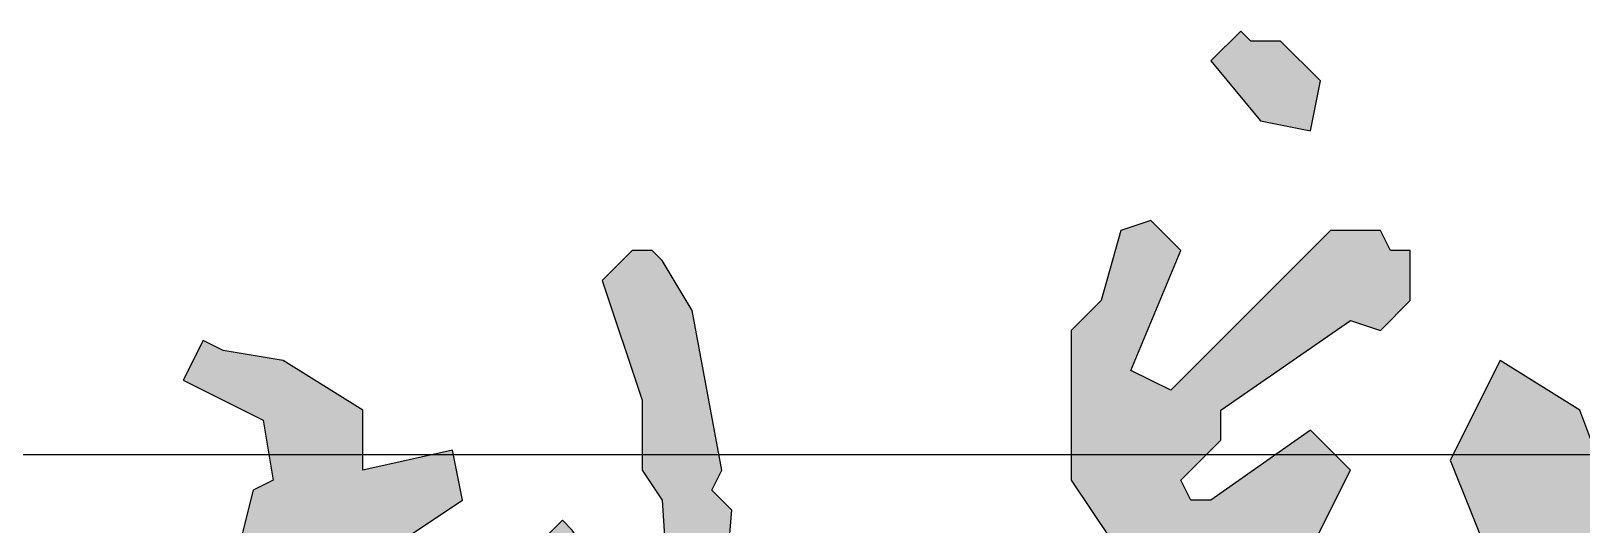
# Model space of a CAD drawing. Extents: x -165130 to 255370, y -346822 to 187778.
# Drawn here: x 163340 to 168315, y -159847 to -158263 of the extents above; entities that cross this region are included whole.
import ezdxf

# ---------------------------------------------------------------- set-up
doc = ezdxf.new("R2010")
doc.units = 0
doc.header["$MEASUREMENT"] = 0
doc.layers.get('0').update_dxf_attribs({"linetype": 'CONTINUOUS'})
doc.layers.add('层0', color=253, linetype='CONTINUOUS')

# ---------------------------------------------------------------- blocks, each defined once
blk = doc.blocks.new('孙寇柱')
at = {"linetype": 'Continuous'}
for points in [[(159147.65, -23088.04), (159141.25, -23081.64), (159122.05, -23100.84), (159154.05, -23139.24), (159186.05, -23145.64), (159192.45, -23113.64), (159166.85, -23088.04)], [(158770.05, -23228.84), (158763.65, -23222.44), (158750.85, -23222.44), (158731.65, -23241.64), (158757.25, -23318.44), (158757.25, -23363.24), (158770.05, -23382.44), (158782.85, -23580.84), (158802.05, -23600.04), (158814.85, -23600.04), (158827.65, -23580.84), (158808.45, -23465.64), (158814.85, -23388.84), (158802.05, -23376.04), (158808.45, -23363.24), (158789.25, -23260.84)], [(158712.45, -23401.64), (158706.05, -23395.24), (158680.45, -23420.84), (158686.85, -23465.64), (158674.05, -23497.64), (158674.05, -23548.84), (158699.65, -23587.24), (158725.25, -23574.44), (158731.65, -23504.04), (158718.85, -23472.04), (158725.25, -23420.84)]]:
    blk.add_hatch(color=256, dxfattribs=at).paths.add_polyline_path(points)
h = blk.add_hatch(color=256, dxfattribs=at)
h.paths.add_polyline_path([(159339.65, -23452.84), (159352.45, -23459.24), (159326.85, -23491.24), (159320.45, -23465.64)], flags=16)
h.paths.add_polyline_path([(159090.05, -23209.64), (159083.65, -23203.24), (159064.45, -23209.64), (159051.65, -23254.44), (159032.45, -23273.64), (159032.45, -23369.64), (159058.05, -23408.04), (159090.05, -23420.84), (159090.05, -23452.84), (159064.45, -23472.04), (159064.45, -23504.04), (159077.25, -23516.84), (159128.45, -23504.04), (159115.65, -23548.84), (159090.05, -23568.04), (159083.65, -23619.24), (159102.85, -23651.24), (159122.05, -23651.24), (159160.45, -23683.24), (159192.45, -23683.24), (159230.85, -23702.44), (159275.65, -23696.04), (159314.05, -23708.84), (159422.85, -23683.24), (159506.05, -23612.84), (159512.45, -23587.24), (159499.65, -23561.64), (159474.05, -23548.84), (159454.85, -23568.04), (159448.45, -23612.84), (159390.85, -23644.84), (159358.85, -23644.84), (159333.25, -23657.64), (159262.85, -23644.84), (159320.45, -23606.44), (159384.45, -23600.04), (159397.25, -23587.24), (159397.25, -23561.64), (159365.25, -23536.04), (159378.05, -23459.24), (159410.05, -23427.24), (159410.05, -23388.84), (159378.05, -23376.04), (159358.85, -23324.84), (159307.65, -23292.84), (159275.65, -23356.84), (159301.25, -23420.84), (159275.65, -23427.24), (159243.65, -23472.04), (159243.65, -23504.04), (159282.05, -23548.84), (159282.05, -23568.04), (159256.45, -23593.64), (159243.65, -23638.44), (159192.45, -23638.44), (159154.05, -23625.64), (159147.65, -23580.84), (159179.65, -23542.44), (159192.45, -23504.04), (159218.05, -23478.44), (159218.05, -23440.04), (159186.05, -23414.44), (159211.65, -23363.24), (159186.05, -23337.64), (159122.05, -23382.44), (159109.25, -23382.44), (159102.85, -23369.64), (159128.45, -23344.04), (159128.45, -23324.84), (159211.65, -23267.24), (159230.85, -23273.64), (159250.05, -23254.44), (159250.05, -23222.44), (159237.25, -23222.44), (159230.85, -23209.64), (159198.85, -23209.64), (159096.45, -23312.04), (159070.85, -23299.24), (159102.85, -23222.44)])
h = blk.add_hatch(color=256, dxfattribs=at)
h.paths.add_polyline_path([(158501.25, -23644.84), (158494.85, -23638.44), (158494.85, -23651.24)], flags=16)
h.paths.add_polyline_path([(158488.45, -23286.44), (158475.65, -23280.04), (158462.85, -23305.64), (158514.05, -23331.24), (158520.45, -23369.64), (158507.65, -23376.04), (158494.85, -23427.24), (158450.05, -23465.64), (158411.65, -23472.04), (158398.85, -23497.64), (158411.65, -23510.44), (158443.65, -23510.44), (158482.05, -23491.24), (158565.25, -23542.44), (158565.25, -23593.64), (158507.65, -23651.24), (158533.25, -23670.44), (158578.05, -23664.04), (158597.25, -23644.84), (158610.05, -23587.24), (158635.65, -23561.64), (158590.85, -23504.04), (158539.65, -23472.04), (158584.45, -23420.84), (158642.05, -23382.44), (158635.65, -23350.44), (158578.05, -23363.24), (158578.05, -23324.84), (158526.85, -23292.84)])
at = {"linetype": 'Continuous', "elevation": 80839020.8}
for points in [[(159147.65, -23088.04), (159141.25, -23081.64), (159122.05, -23100.84), (159154.05, -23139.24), (159186.05, -23145.64), (159192.45, -23113.64), (159166.85, -23088.04), (159147.65, -23088.04)], [(159090.05, -23209.64), (159083.65, -23203.24), (159064.45, -23209.64), (159051.65, -23254.44), (159032.45, -23273.64), (159032.45, -23369.64), (159058.05, -23408.04)], [(159378.05, -23376.04), (159358.85, -23324.84), (159307.65, -23292.84), (159275.65, -23356.84), (159301.25, -23420.84)], [(159186.05, -23414.44), (159211.65, -23363.24), (159186.05, -23337.64), (159122.05, -23382.44), (159109.25, -23382.44), (159102.85, -23369.64), (159128.45, -23344.04), (159128.45, -23324.84), (159211.65, -23267.24), (159230.85, -23273.64), (159250.05, -23254.44), (159250.05, -23222.44), (159237.25, -23222.44), (159230.85, -23209.64), (159198.85, -23209.64), (159096.45, -23312.04), (159070.85, -23299.24), (159102.85, -23222.44), (159090.05, -23209.64)], [(158770.05, -23228.84), (158763.65, -23222.44), (158750.85, -23222.44), (158731.65, -23241.64), (158757.25, -23318.44), (158757.25, -23363.24), (158770.05, -23382.44), (158782.85, -23580.84), (158802.05, -23600.04), (158814.85, -23600.04), (158827.65, -23580.84), (158808.45, -23465.64), (158814.85, -23388.84), (158802.05, -23376.04), (158808.45, -23363.24), (158789.25, -23260.84), (158770.05, -23228.84)], [(158488.45, -23286.44), (158475.65, -23280.04), (158462.85, -23305.64), (158514.05, -23331.24), (158520.45, -23369.64), (158507.65, -23376.04), (158494.85, -23427.24)], [(158584.45, -23420.84), (158642.05, -23382.44), (158635.65, -23350.44), (158578.05, -23363.24), (158578.05, -23324.84), (158526.85, -23292.84), (158488.45, -23286.44)], [(158712.45, -23401.64), (158706.05, -23395.24), (158680.45, -23420.84), (158686.85, -23465.64), (158674.05, -23497.64), (158674.05, -23548.84), (158699.65, -23587.24), (158725.25, -23574.44), (158731.65, -23504.04), (158718.85, -23472.04), (158725.25, -23420.84), (158712.45, -23401.64)]]:
    blk.add_lwpolyline(points, dxfattribs=at)
blk = doc.blocks.new('qar5gesfd')
blk.add_line((-13468.11, 155624.16), (-23968.11, 155624.16))
blk.add_blockref('孙寇柱', (-178739.34, 178977.53))

msp = doc.modelspace()

# ---------------------------------------------------------------- block references
at = {"layer": '层0', "xscale": 5, "yscale": 5, "zscale": 5}
msp.add_blockref('qar5gesfd', (265210.681, -937742.598, -625.1), dxfattribs=at)

doc.saveas('drawing.dxf')
